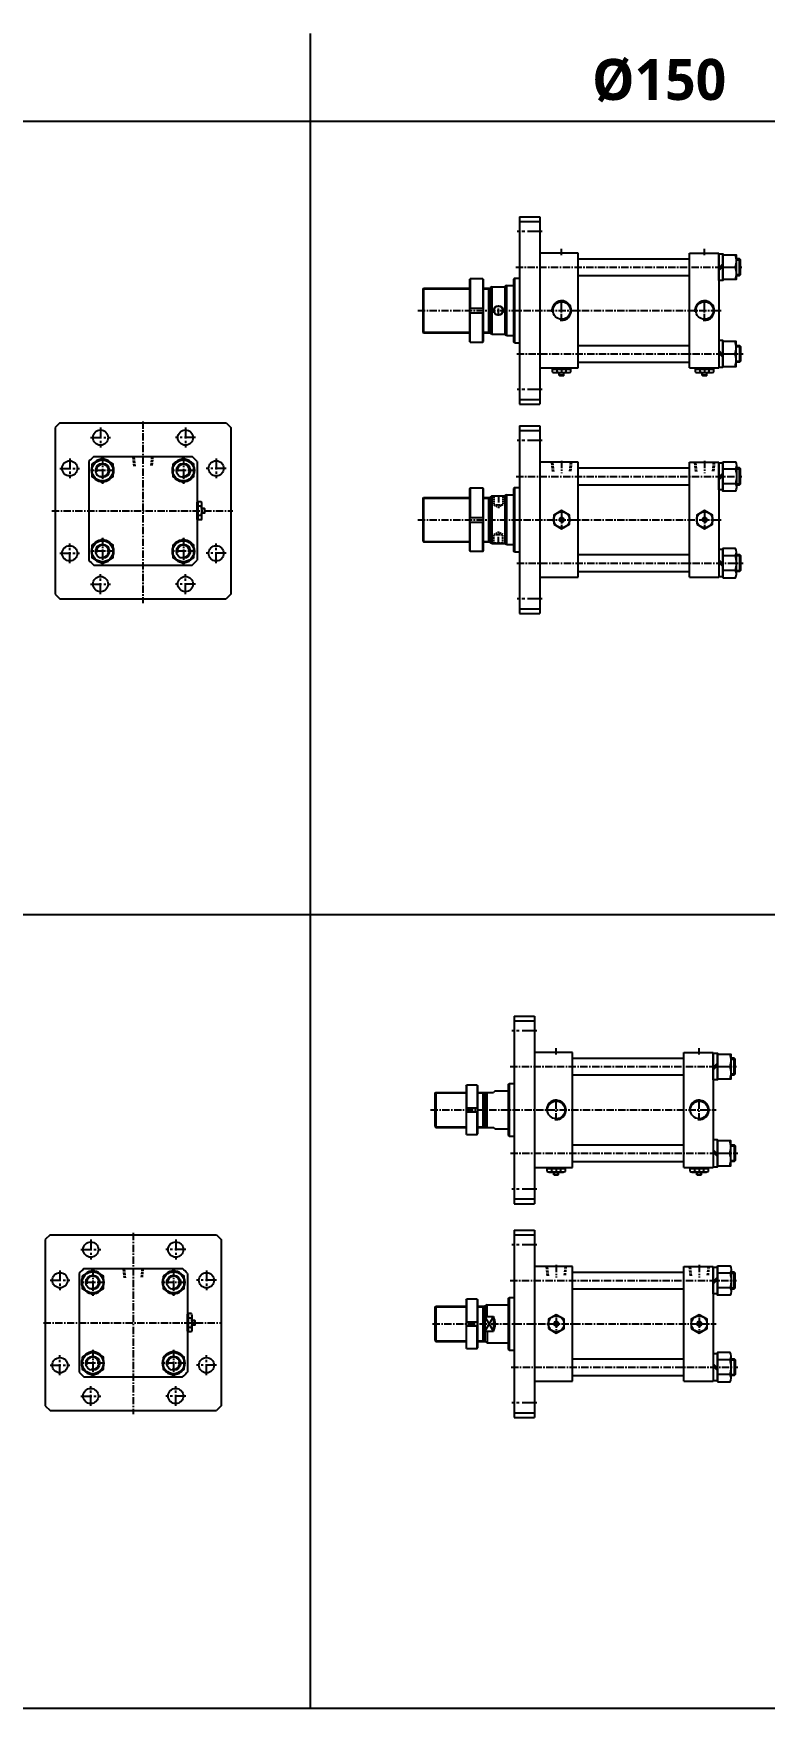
# Model space of a CAD drawing. Extents: x -819 to 9187, y 0 to 4541.
# Drawn here: x 895 to 2142, y 0 to 2859 of the extents above; entities that cross this region are included whole.
import ezdxf

# ---------------------------------------------------------------- set-up
doc = ezdxf.new("R2010")
doc.units = 0
doc.header["$LTSCALE"] = 10
doc.header["$MEASUREMENT"] = 0
for name, pattern in [('CENTER', [2, 1.25, -0.25, 0.25, -0.25]), ('CENTERX2', [4, 2.5, -0.5, 0.5, -0.5]), ('HIDDEN', [0.375, 0.25, -0.125])]:
    doc.linetypes.add(name, pattern=pattern)
doc.layers.get('0').update_dxf_attribs({"linetype": 'CONTINUOUS'})
doc.layers.get('DEFPOINTS').update_dxf_attribs({"linetype": 'CONTINUOUS'})
for name, color, linetype in [('CEN', 1, 'CENTERX2'), ('CENTER', 1, 'CENTER'), ('ML', 7, 'CONTINUOUS'), ('THIN', 3, 'CONTINUOUS')]:
    doc.layers.add(name, color=color, linetype=linetype)
doc.styles.add('문자', font='romans.shx')

msp = doc.modelspace()

# ---------------------------------------------------------------- linework, layer by layer
for p, q in [((1367.6, 0), (1367.6, 2859.1)), ((9187.2, 2709.1), (0, 2709.1)), ((9187.2, 1354.5), (0, 1354.5)), ((9187.2, 0), (0, 0))]:
    msp.add_line(p, q)
at = {"color": 7, "linetype": 'Continuous'}
for p, q in [((1781.5, 2286.2), (1781.5, 2288.2)), ((1781.5, 2288.2), (1810.7, 2288.2)), ((1810.7, 2286.2), (1810.7, 2288.2)), ((2025.5, 2286.2), (2025.5, 2288.2)), ((2025.5, 2288.2), (2054.7, 2288.2)), ((2054.7, 2286.2), (2054.7, 2288.2)), ((1780.5, 2281.2), (1780.5, 2286.2)), ((1780.5, 2286.2), (1786.8, 2286.2)), ((1783.7, 2280.2), (1808.5, 2280.2)), ((1786.8, 2286.2), (1811.7, 2286.2)), ((1788.3, 2281.2), (1788.3, 2286.2)), ((1792.1, 2280.5), (1792.1, 2280.5)), ((1792.1, 2275.7), (1792.1, 2280.2)), ((1792.1, 2275.7), (1792.6, 2275.2)), ((1800.1, 2275.7), (1792.1, 2275.7)), ((1792.6, 2275.2), (1799.6, 2275.2)), ((1800.1, 2275.7), (1799.6, 2275.2)), ((1800.1, 2275.7), (1800.1, 2280.2)), ((1803.9, 2281.2), (1803.9, 2286.2)), ((1811.7, 2281.2), (1811.7, 2286.2)), ((2024.5, 2281.2), (2024.5, 2286.2)), ((2024.5, 2286.2), (2030.8, 2286.2)), ((2027.7, 2280.2), (2052.5, 2280.2)), ((2030.8, 2286.2), (2055.7, 2286.2)), ((2032.3, 2281.2), (2032.3, 2286.2)), ((2036.1, 2280.5), (2036.1, 2280.5)), ((2036.1, 2275.7), (2036.1, 2280.2)), ((2036.1, 2275.7), (2036.6, 2275.2)), ((2044.1, 2275.7), (2036.1, 2275.7)), ((2036.6, 2275.2), (2043.6, 2275.2)), ((2044.1, 2275.7), (2043.6, 2275.2)), ((2044.1, 2275.7), (2044.1, 2280.2)), ((2047.9, 2281.2), (2047.9, 2286.2)), ((2055.7, 2281.2), (2055.7, 2286.2)), ((1174.1, 2029.7), (1174.1, 2058.9)), ((1176.1, 2058.9), (1174.1, 2058.9)), ((1181.1, 2059.9), (1176.1, 2059.9)), ((1176.1, 2035), (1176.1, 2059.9)), ((1181.1, 2052.1), (1176.1, 2052.1)), ((1181.1, 2036.5), (1176.1, 2036.5)), ((1176.1, 2028.7), (1176.1, 2035)), ((1181.9, 2040.3), (1181.9, 2040.3)), ((1182.1, 2031.9), (1182.1, 2056.7)), ((1186.6, 2048.3), (1182.1, 2048.3)), ((1186.6, 2040.3), (1182.1, 2040.3)), ((1186.6, 2048.3), (1187.1, 2047.8)), ((1186.6, 2048.3), (1186.6, 2040.3)), ((1186.6, 2040.3), (1187.1, 2040.8)), ((1187.1, 2040.8), (1187.1, 2047.8)), ((1176.1, 2029.7), (1174.1, 2029.7)), ((1181.1, 2028.7), (1176.1, 2028.7)), ((1771.4, 916.7), (1771.4, 921.7)), ((1771.4, 921.7), (1777.7, 921.7)), ((1772.4, 921.7), (1772.4, 923.7)), ((1772.4, 923.7), (1801.5, 923.7)), ((1774.5, 915.7), (1799.4, 915.7)), ((1777.7, 921.7), (1802.5, 921.7)), ((1779.2, 916.7), (1779.2, 921.7)), ((1782.9, 916), (1782.9, 916)), ((1782.9, 911.2), (1782.9, 915.7)), ((1790.9, 911.2), (1790.9, 915.7)), ((1794.7, 916.7), (1794.7, 921.7)), ((1801.5, 921.7), (1801.5, 923.7)), ((1802.5, 916.7), (1802.5, 921.7)), ((2015.4, 916.7), (2015.4, 921.7)), ((2015.4, 921.7), (2021.7, 921.7)), ((2016.4, 921.7), (2016.4, 923.7)), ((2016.4, 923.7), (2045.5, 923.7)), ((2018.5, 915.7), (2043.4, 915.7)), ((2021.7, 921.7), (2046.5, 921.7)), ((2023.2, 916.7), (2023.2, 921.7)), ((2026.9, 916), (2026.9, 916)), ((2026.9, 911.2), (2026.9, 915.7)), ((2034.9, 911.2), (2034.9, 915.7)), ((2038.7, 916.7), (2038.7, 921.7)), ((2045.5, 921.7), (2045.5, 923.7)), ((2046.5, 916.7), (2046.5, 921.7)), ((1782.9, 911.2), (1783.4, 910.7)), ((1790.9, 911.2), (1782.9, 911.2)), ((1783.4, 910.7), (1790.4, 910.7)), ((1790.9, 911.2), (1790.4, 910.7)), ((2026.9, 911.2), (2027.4, 910.7)), ((2034.9, 911.2), (2026.9, 911.2)), ((2027.4, 910.7), (2034.4, 910.7)), ((2034.9, 911.2), (2034.4, 910.7)), ((1157.5, 643.8), (1157.5, 673)), ((1159.5, 673), (1157.5, 673)), ((1164.5, 674), (1159.5, 674)), ((1159.5, 649.1), (1159.5, 674)), ((1164.5, 666.2), (1159.5, 666.2)), ((1165.5, 646), (1165.5, 670.8)), ((1170, 662.4), (1165.5, 662.4)), ((1170, 662.4), (1170.5, 661.9)), ((1170, 662.4), (1170, 654.4)), ((1170.5, 654.9), (1170.5, 661.9)), ((1159.5, 643.8), (1157.5, 643.8)), ((1164.5, 650.6), (1159.5, 650.6)), ((1159.5, 642.8), (1159.5, 649.1)), ((1164.5, 642.8), (1159.5, 642.8)), ((1165.2, 654.4), (1165.2, 654.4)), ((1170, 654.4), (1165.5, 654.4)), ((1170, 654.4), (1170.5, 654.9))]:
    msp.add_line(p, q, dxfattribs=at)
for points in [[(1782.6, 2021.4), (1796.1, 2013.6), (1809.6, 2021.4), (1809.6, 2037), (1796.1, 2044.8), (1782.6, 2037)], [(1794.6, 2031.7), (1793.2, 2029.2), (1794.6, 2026.7), (1797.5, 2026.7), (1799, 2029.2), (1797.5, 2031.7)], [(2026.6, 2021.4), (2040.1, 2013.6), (2053.6, 2021.4), (2053.6, 2037), (2040.1, 2044.8), (2026.6, 2037)], [(2038.6, 2031.7), (2037.2, 2029.2), (2038.6, 2026.7), (2041.5, 2026.7), (2043, 2029.2), (2041.5, 2031.7)], [(1773.4, 648.7), (1786.9, 640.9), (1800.4, 648.7), (1800.4, 664.3), (1786.9, 672.1), (1773.4, 664.3)], [(1785.5, 659), (1784.1, 656.5), (1785.5, 654), (1788.4, 654), (1789.8, 656.5), (1788.4, 659)], [(2017.4, 648.7), (2030.9, 640.9), (2044.4, 648.7), (2044.4, 664.3), (2030.9, 672.1), (2017.4, 664.3)], [(2029.5, 659), (2028.1, 656.5), (2029.5, 654), (2032.4, 654), (2033.8, 656.5), (2032.4, 659)]]:
    msp.add_lwpolyline(points, close=True, dxfattribs=at)
for centre, radius in [((1796.1, 2029.2), 13.5), ((1796.1, 2029.2), 3.5), ((2040.1, 2029.2), 13.5), ((2040.1, 2029.2), 3.5), ((1786.9, 656.5), 13.5), ((1786.9, 656.5), 3.5), ((2030.9, 656.5), 13.5), ((2030.9, 656.5), 3.5)]:
    msp.add_circle(centre, radius, dxfattribs=at)
for centre, radius, start, end in [((1783.7, 2285.8), 5.62, 235.6158, 270), ((1784.4, 2288.4), 8.22, 241.7006, 298.2994), ((1796.1, 2311.6), 31.3, 255.6172, 270.0141), ((1796.1, 2311.6), 31.3, 269.9859, 284.3828), ((1807.8, 2288.4), 8.22, 241.7006, 298.2994), ((2027.7, 2285.8), 5.62, 235.6158, 270), ((2028.4, 2288.4), 8.22, 241.7006, 298.2994), ((2040.1, 2311.6), 31.3, 255.6172, 270.0141), ((2040.1, 2311.6), 31.3, 269.9859, 284.3828), ((2051.8, 2288.4), 8.22, 241.7006, 298.2994), ((1173.9, 2056), 8.22, 331.7006, 28.2994), ((1150.8, 2044.3), 31.3, 359.9859, 14.3828), ((1150.8, 2044.3), 31.3, 345.6172, 0.0141), ((1173.9, 2032.6), 8.22, 331.7006, 28.2994), ((1176.5, 2031.9), 5.62, 325.6158, 0), ((1774.5, 921.4), 5.62, 235.6158, 270), ((1775.3, 924), 8.22, 241.7006, 298.2994), ((1786.9, 947.1), 31.3, 255.6172, 270.0141), ((1787, 947.1), 31.3, 269.9859, 284.3828), ((1798.6, 924), 8.22, 241.7006, 298.2994), ((2018.5, 921.4), 5.62, 235.6158, 270), ((2019.3, 924), 8.22, 241.7006, 298.2994), ((2030.9, 947.1), 31.3, 255.6172, 270.0141), ((2031, 947.1), 31.3, 269.9859, 284.3828), ((2042.6, 924), 8.22, 241.7006, 298.2994), ((1157.2, 670.1), 8.22, 331.7006, 28.2994), ((1134.1, 658.4), 31.3, 359.9859, 14.3828), ((1134.1, 658.4), 31.3, 345.6172, 0.0141), ((1157.2, 646.7), 8.22, 331.7006, 28.2994), ((1159.8, 646), 5.62, 325.6158, 0)]:
    msp.add_arc(centre, radius, start, end, dxfattribs=at)
at = {"layer": 'CEN', "color": 1, "linetype": 'CENTER', "ltscale": 2}
for p, q in [((1763.1, 2521.2), (1720.1, 2521.2)), ((1763.1, 2251.2), (1720.1, 2251.2)), ((1763.1, 2164.2), (1720.1, 2164.2)), ((1763.1, 1894.2), (1720.1, 1894.2)), ((1753.9, 1156.7), (1710.9, 1156.7)), ((1753.9, 886.7), (1710.9, 886.7)), ((1753.9, 791.5), (1710.9, 791.5)), ((1753.9, 521.5), (1710.9, 521.5))]:
    msp.add_line(p, q, dxfattribs=at)
at = {"layer": 'CEN', "color": 1, "linetype": 'CENTER', "ltscale": 1.5}
for p, q in [((1009.1, 2186.3), (1009.1, 2152.3)), ((1154.1, 2186.3), (1154.1, 2152.3)), ((992.1, 2169.3), (1026.1, 2169.3)), ((1171.1, 2169.3), (1137.1, 2169.3)), ((939.6, 2116.8), (973.6, 2116.8)), ((956.6, 2133.8), (956.6, 2099.8)), ((1223.6, 2116.8), (1189.6, 2116.8)), ((1206.6, 2133.8), (1206.6, 2099.8)), ((956.6, 1954.8), (956.6, 1988.8)), ((1206.6, 1954.8), (1206.6, 1988.8)), ((939.6, 1971.8), (973.6, 1971.8)), ((1223.6, 1971.8), (1189.6, 1971.8)), ((992.1, 1919.3), (1026.1, 1919.3)), ((1009.1, 1902.3), (1009.1, 1936.3)), ((1171.1, 1919.3), (1137.1, 1919.3)), ((1154.1, 1902.3), (1154.1, 1936.3)), ((975.5, 783.4), (1009.5, 783.4)), ((992.5, 800.4), (992.5, 766.4)), ((1154.5, 783.4), (1120.5, 783.4)), ((1137.5, 800.4), (1137.5, 766.4)), ((940, 747.9), (940, 713.9)), ((1190, 747.9), (1190, 713.9)), ((923, 730.9), (957, 730.9)), ((1207, 730.9), (1173, 730.9)), ((940, 568.9), (940, 602.9)), ((1190, 568.9), (1190, 602.9)), ((923, 585.9), (957, 585.9)), ((1207, 585.9), (1173, 585.9)), ((992.5, 516.4), (992.5, 550.4)), ((1137.5, 516.4), (1137.5, 550.4)), ((975.5, 533.4), (1009.5, 533.4)), ((1154.5, 533.4), (1120.5, 533.4))]:
    msp.add_line(p, q, dxfattribs=at)
at = {"layer": 'CENTER'}
for p, q in [((1012.6, 2136.2), (1012.6, 2090.3)), ((1150.6, 2136.2), (1150.6, 2090.3)), ((1032.5, 2113.3), (992.7, 2113.3)), ((1170.5, 2113.3), (1130.7, 2113.3)), ((1032.5, 1975.3), (992.7, 1975.3)), ((1012.6, 1998.2), (1012.6, 1952.3)), ((1170.5, 1975.3), (1130.7, 1975.3)), ((1150.6, 1998.2), (1150.6, 1952.3)), ((996, 750.3), (996, 704.4)), ((1134, 750.3), (1134, 704.4)), ((1015.9, 727.4), (976.1, 727.4)), ((1153.9, 727.4), (1114.1, 727.4)), ((996, 612.3), (996, 566.4)), ((1134, 612.3), (1134, 566.4)), ((1015.9, 589.4), (976.1, 589.4)), ((1153.9, 589.4), (1114.1, 589.4))]:
    msp.add_line(p, q, dxfattribs=at)
at = {"layer": 'DEFPOINTS', "color": 0, "linetype": 'ByBlock'}
for p in [(1759.1, 2189.2), (1724.1, 2084.2), (1724.1, 1974.2), (1749.9, 816.5)]:
    msp.add_point(p, dxfattribs=at)
at = {"layer": 'ML'}
for p, q in [((1724.1, 2546.2), (1724.1, 2226.2)), ((1724.1, 2546.2), (1759.1, 2546.2)), ((1759.1, 2546.2), (1759.1, 2226.2)), ((1724.1, 2538.2), (1759.1, 2538.2)), ((1824.1, 2484.2), (1759.1, 2484.2)), ((1824.1, 2288.2), (1824.1, 2484.2)), ((2014.1, 2484.2), (2064.1, 2484.2)), ((2014.1, 2288.2), (2014.1, 2484.2)), ((2064.1, 2484.2), (2064.1, 2288.2)), ((2071.3, 2465.8), (2064.1, 2458.6)), ((2071.3, 2461.8), (2064.1, 2454.6)), ((2071.3, 2460.2), (2092.2, 2460.2)), ((2099.7, 2445.9), (2099.7, 2474.5)), ((1638.9, 2439.2), (1639.9, 2440.2)), ((1638.9, 2439.2), (1638.9, 2333.2)), ((1639.9, 2440.2), (1639.9, 2390.2)), ((1661.9, 2440.2), (1639.9, 2440.2)), ((1661.9, 2440.2), (1661.9, 2390.2)), ((1661.9, 2440.2), (1662.9, 2439.2)), ((1662.9, 2333.2), (1662.9, 2439.2)), ((1715.6, 2441.2), (1714.1, 2439.7)), ((1714.1, 2439.7), (1714.1, 2332.7)), ((1715.6, 2441.2), (1715.6, 2331.2)), ((1715.6, 2441.2), (1724.1, 2441.2)), ((1559.1, 2422.7), (1560.6, 2424.2)), ((1559.1, 2422.7), (1559.1, 2349.7)), ((1560.6, 2424.2), (1560.6, 2348.2)), ((1671.1, 2424.2), (1671.1, 2348.2)), ((1677.1, 2426.7), (1674.1, 2425)), ((1674.1, 2425), (1674.1, 2347.4)), ((1677.1, 2426.7), (1677.1, 2345.7)), ((1702.1, 2428.7), (1699.1, 2427)), ((1699.1, 2427), (1699.1, 2345.4)), ((1702.1, 2428.7), (1702.1, 2343.7)), ((1638.9, 2390.2), (1662.9, 2390.2)), ((1638.9, 2382.2), (1662.9, 2382.2)), ((1639.9, 2332.2), (1639.9, 2382.2)), ((1661.9, 2332.2), (1661.9, 2382.2)), ((1559.1, 2349.7), (1560.6, 2348.2)), ((1677.1, 2345.7), (1674.1, 2347.4)), ((1702.1, 2343.7), (1699.1, 2345.4)), ((1639.9, 2332.2), (1638.9, 2333.2)), ((1639.9, 2332.2), (1661.9, 2332.2)), ((1661.9, 2332.2), (1662.9, 2333.2)), ((1715.6, 2331.2), (1714.1, 2332.7)), ((1715.6, 2331.2), (1724.1, 2331.2)), ((2071.3, 2310.6), (2064.1, 2317.8)), ((2099.7, 2326.5), (2099.7, 2297.9)), ((1759.1, 2288.2), (1824.1, 2288.2)), ((2014.1, 2288.2), (2064.1, 2288.2)), ((2071.3, 2306.6), (2064.1, 2313.8)), ((2071.3, 2312.2), (2092.2, 2312.2)), ((1724.1, 2234.2), (1759.1, 2234.2)), ((1724.1, 2226.2), (1759.1, 2226.2)), ((939.6, 2194.3), (931.6, 2186.3)), ((931.6, 2186.3), (931.6, 1902.3)), ((939.6, 2194.3), (1223.6, 2194.3)), ((1223.6, 2194.3), (1231.6, 2186.3)), ((1231.6, 2186.3), (1231.6, 1902.3)), ((1724.1, 2189.2), (1724.1, 1869.2)), ((1724.1, 2189.2), (1759.1, 2189.2)), ((1724.1, 2181.2), (1759.1, 2181.2)), ((1759.1, 2189.2), (1759.1, 1869.2)), ((989.1, 2128.4), (989.1, 2004.3)), ((997.6, 2136.8), (1165.7, 2136.8)), ((1174.1, 2128.4), (1174.1, 2004.3)), ((1824.1, 2127.2), (1759.1, 2127.2)), ((1824.1, 1931.2), (1824.1, 2127.2)), ((2014.1, 1931.2), (2014.1, 2127.2)), ((2014.1, 2127.2), (2064.1, 2127.2)), ((2064.1, 2127.2), (2064.1, 1931.2)), ((2094.6, 2122), (2094.6, 2084.4)), ((2099.7, 2088.9), (2099.7, 2117.5)), ((2071.3, 2108.8), (2064.1, 2101.6)), ((2071.3, 2104.7), (2064.1, 2097.5)), ((2092.6, 2115.7), (2071.3, 2115.7)), ((2092.6, 2090.6), (2071.3, 2090.6)), ((1559.1, 2065.7), (1560.6, 2067.2)), ((1559.1, 2065.7), (1559.1, 1992.7)), ((1560.6, 2067.2), (1560.6, 1991.2)), ((1638.9, 2082.2), (1639.9, 2083.2)), ((1638.9, 2082.2), (1638.9, 1976.2)), ((1639.9, 2083.2), (1639.9, 2033.2)), ((1661.9, 2083.2), (1639.9, 2083.2)), ((1661.9, 2083.2), (1661.9, 2033.2)), ((1661.9, 2083.2), (1662.9, 2082.2)), ((1662.9, 1976.2), (1662.9, 2082.2)), ((1671.1, 2067.2), (1671.1, 1991.2)), ((1677.1, 2069.7), (1674.1, 2067.9)), ((1674.1, 2067.9), (1674.1, 1990.4)), ((1677.1, 2069.7), (1677.1, 1988.7)), ((1702.1, 2071.7), (1699.1, 2069.9)), ((1699.1, 2069.9), (1699.1, 1988.4)), ((1702.1, 2071.7), (1702.1, 1986.7)), ((1715.6, 2084.2), (1714.1, 2082.7)), ((1714.1, 2082.7), (1714.1, 1975.7)), ((1715.6, 2084.2), (1715.6, 1974.2)), ((1715.6, 2084.2), (1724.1, 2084.2)), ((1638.9, 2033.2), (1662.9, 2033.2)), ((1638.9, 2025.2), (1662.9, 2025.2)), ((1639.9, 1975.2), (1639.9, 2025.2)), ((1661.9, 1975.2), (1661.9, 2025.2)), ((1559.1, 1992.7), (1560.6, 1991.2)), ((1639.9, 1975.2), (1638.9, 1976.2)), ((1639.9, 1975.2), (1661.9, 1975.2)), ((1661.9, 1975.2), (1662.9, 1976.2)), ((1677.1, 1988.7), (1674.1, 1990.4)), ((1702.1, 1986.7), (1699.1, 1988.4)), ((1715.6, 1974.2), (1714.1, 1975.7)), ((1715.6, 1974.2), (1724.1, 1974.2)), ((2094.6, 1936.4), (2094.6, 1974)), ((2071.3, 1953.6), (2064.1, 1960.8)), ((2071.3, 1949.5), (2064.1, 1956.7)), ((2092.6, 1967.7), (2071.3, 1967.7)), ((2099.7, 1969.5), (2099.7, 1940.9)), ((1759.1, 1931.2), (1824.1, 1931.2)), ((2014.1, 1931.2), (2064.1, 1931.2)), ((2092.6, 1942.6), (2071.3, 1942.6)), ((931.6, 1902.3), (939.6, 1894.3)), ((939.6, 1894.3), (1223.6, 1894.3)), ((1231.6, 1902.3), (1223.6, 1894.3)), ((1724.1, 1877.2), (1759.1, 1877.2)), ((1724.1, 1869.2), (1759.1, 1869.2)), ((1714.9, 1181.7), (1714.9, 861.7)), ((1714.9, 1181.7), (1749.9, 1181.7)), ((1714.9, 1173.7), (1749.9, 1173.7)), ((1749.9, 1181.7), (1749.9, 861.7)), ((1814.9, 1119.7), (1749.9, 1119.7)), ((1814.9, 923.7), (1814.9, 1119.7)), ((2004.9, 1119.7), (2054.9, 1119.7)), ((2004.9, 923.7), (2004.9, 1119.7)), ((2054.9, 1119.7), (2054.9, 923.7)), ((2062.1, 1101.4), (2054.9, 1094.2)), ((2062.1, 1097.3), (2054.9, 1090.1)), ((2062.1, 1095.7), (2083.1, 1095.7)), ((2090.6, 1081.4), (2090.6, 1110)), ((1632.9, 1062.7), (1633.9, 1063.7)), ((1632.9, 1062.7), (1632.9, 980.7)), ((1633.9, 1063.7), (1633.9, 1025.2)), ((1651.9, 1063.7), (1633.9, 1063.7)), ((1651.9, 1063.7), (1651.9, 1025.2)), ((1651.9, 1063.7), (1652.9, 1062.7)), ((1652.9, 980.7), (1652.9, 1062.7)), ((1704.9, 1065.2), (1706.4, 1066.7)), ((1704.9, 1065.2), (1704.9, 978.2)), ((1706.4, 1066.7), (1706.4, 976.7)), ((1579.9, 1050.2), (1581.4, 1051.7)), ((1579.9, 1050.2), (1579.9, 993.2)), ((1581.4, 1051.7), (1581.4, 991.7)), ((1661.9, 1051.7), (1661.9, 991.7)), ((1664.9, 1051.7), (1664.9, 991.5)), ((1668.9, 991.7), (1668.9, 1051.7)), ((1682.9, 1054.2), (1679.9, 1051.7)), ((1632.9, 1025.2), (1652.9, 1025.2)), ((1632.9, 1018.2), (1652.9, 1018.2)), ((1633.9, 979.7), (1633.9, 1018.2)), ((1651.9, 979.7), (1651.9, 1018.2)), ((1579.9, 993.2), (1581.4, 991.7)), ((1632.9, 980.7), (1633.9, 979.7)), ((1633.9, 979.7), (1651.9, 979.7)), ((1651.9, 979.7), (1652.9, 980.7)), ((1682.9, 989.2), (1679.9, 991.7)), ((1704.9, 978.2), (1706.4, 976.7)), ((2062.1, 946.2), (2054.9, 953.4)), ((2062.1, 942.1), (2054.9, 949.3)), ((2062.1, 947.7), (2083.1, 947.7)), ((2090.6, 962), (2090.6, 933.4)), ((1749.9, 923.7), (1814.9, 923.7)), ((2004.9, 923.7), (2054.9, 923.7)), ((1714.9, 869.7), (1749.9, 869.7)), ((1714.9, 861.7), (1749.9, 861.7)), ((923, 808.4), (915, 800.4)), ((923, 808.4), (1207, 808.4)), ((1207, 808.4), (1215, 800.4)), ((1714.9, 816.5), (1714.9, 496.5)), ((1714.9, 816.5), (1749.9, 816.5)), ((1714.9, 808.5), (1749.9, 808.5)), ((1749.9, 816.5), (1749.9, 496.5)), ((915, 800.4), (915, 516.4)), ((1215, 800.4), (1215, 516.4)), ((980.9, 750.9), (1149, 750.9)), ((1814.9, 754.5), (1749.9, 754.5)), ((1814.9, 558.5), (1814.9, 754.5)), ((2004.9, 558.5), (2004.9, 754.5)), ((2004.9, 754.5), (2054.9, 754.5)), ((2054.9, 754.5), (2054.9, 558.5)), ((2085.4, 749.3), (2085.4, 711.7)), ((2090.6, 716.2), (2090.6, 744.8)), ((972.5, 742.5), (972.5, 574.3)), ((1157.5, 742.5), (1157.5, 574.3)), ((2062.1, 736.1), (2054.9, 728.9)), ((2062.1, 732.1), (2054.9, 724.9)), ((2083.5, 743), (2062.1, 743)), ((2083.5, 718), (2062.1, 718)), ((1579.9, 685), (1581.4, 686.5)), ((1581.4, 686.5), (1581.4, 626.5)), ((1632.9, 697.5), (1633.9, 698.5)), ((1632.9, 697.5), (1632.9, 615.5)), ((1651.9, 698.5), (1633.9, 698.5)), ((1633.9, 698.5), (1633.9, 660)), ((1651.9, 698.5), (1652.9, 697.5)), ((1651.9, 698.5), (1651.9, 660)), ((1652.9, 615.5), (1652.9, 697.5)), ((1661.9, 686.5), (1661.9, 626.5)), ((1668.9, 689), (1664.9, 686.7)), ((1664.9, 686.7), (1664.9, 626.3)), ((1668.9, 669), (1668.9, 689)), ((1704.9, 700), (1706.4, 701.5)), ((1704.9, 700), (1704.9, 613)), ((1706.4, 701.5), (1706.4, 611.5)), ((1579.9, 685), (1579.9, 628)), ((1632.9, 660), (1652.9, 660)), ((1664.9, 669), (1679.9, 669)), ((1679.9, 669), (1679.9, 644)), ((1632.9, 653), (1652.9, 653)), ((1633.9, 614.5), (1633.9, 653)), ((1651.9, 614.5), (1651.9, 653)), ((1664.9, 644), (1679.9, 644)), ((1668.9, 644), (1668.9, 624)), ((1579.9, 628), (1581.4, 626.5)), ((1632.9, 615.5), (1633.9, 614.5)), ((1633.9, 614.5), (1651.9, 614.5)), ((1651.9, 614.5), (1652.9, 615.5)), ((1668.9, 624), (1664.9, 626.3)), ((1704.9, 613), (1706.4, 611.5)), ((2085.4, 563.7), (2085.4, 601.3)), ((2062.1, 580.9), (2054.9, 588.1)), ((2062.1, 576.9), (2054.9, 584.1)), ((2083.5, 595), (2062.1, 595)), ((2090.6, 596.8), (2090.6, 568.2)), ((980.9, 565.9), (1149, 565.9)), ((1749.9, 558.5), (1814.9, 558.5)), ((2004.9, 558.5), (2054.9, 558.5)), ((2083.5, 570), (2062.1, 570)), ((915, 516.4), (923, 508.4)), ((1215, 516.4), (1207, 508.4)), ((923, 508.4), (1207, 508.4)), ((1714.9, 504.5), (1749.9, 504.5)), ((1714.9, 496.5), (1749.9, 496.5))]:
    msp.add_line(p, q, dxfattribs=at)
at = {"layer": 'ML', "color": 1, "linetype": 'CENTER'}
for p, q in [((1796.1, 2480.9), (1796.1, 2491.3)), ((2040.1, 2480.9), (2040.1, 2491.3)), ((1717.9, 2460.2), (2103.7, 2460.2)), ((1796.1, 2367.9), (1796.1, 2404.5)), ((2040.1, 2367.9), (2040.1, 2404.5)), ((1550.8, 2386.2), (2069.1, 2386.2)), ((1688.1, 2377.4), (1688.1, 2395)), ((1719.6, 2312.2), (2106, 2312.2)), ((1796.1, 2289), (1796.1, 2279.5)), ((2040.1, 2289), (2040.1, 2279.5)), ((1081.6, 2196.8), (1081.6, 1886.7)), ((1796.1, 2129.9), (1796.1, 2108.6)), ((2040.1, 2129.9), (2040.1, 2108.6)), ((1718.5, 2103.2), (2103.7, 2103.2)), ((1688.1, 2070.9), (1688.1, 2049)), ((926.2, 2044.3), (1235.1, 2044.3)), ((1796.1, 2040.2), (1796.1, 2018.2)), ((2040.1, 2040.2), (2040.1, 2018.2)), ((1550.8, 2029.2), (2069.1, 2029.2)), ((1688.1, 1987.4), (1688.1, 2009.3)), ((1719.6, 1955.2), (2106, 1955.2)), ((1786.9, 1116.4), (1786.9, 1126.9)), ((2030.9, 1116.4), (2030.9, 1126.9)), ((1708, 1095.7), (2094.6, 1095.7)), ((1786.9, 1003.5), (1786.9, 1040)), ((2030.9, 1003.5), (2030.9, 1040)), ((1572.5, 1021.7), (2059.9, 1021.7)), ((1708.8, 947.7), (2096.8, 947.7)), ((1786.9, 924.6), (1786.9, 915)), ((2030.9, 924.6), (2030.9, 915)), ((1065, 811.7), (1065, 502.3)), ((1786.9, 757.2), (1786.9, 735.9)), ((2030.9, 757.2), (2030.9, 735.9)), ((1708.3, 730.5), (2094.6, 730.5)), ((912, 658.4), (1216.1, 658.4)), ((1786.9, 667.5), (1786.9, 645.5)), ((2030.9, 667.5), (2030.9, 645.5)), ((1575.9, 656.5), (2059.9, 656.5)), ((1709.7, 582.5), (2096.8, 582.5))]:
    msp.add_line(p, q, dxfattribs=at)
at = {"layer": 'ML', "color": 7, "linetype": 'Continuous'}
for p, q in [((1824.1, 2474.5), (2014.1, 2474.5)), ((1824.1, 2445.9), (2014.1, 2445.9)), ((1560.6, 2424.2), (1638.9, 2424.2)), ((1662.9, 2424.2), (1674.1, 2424.2)), ((1677.1, 2426.7), (1699.1, 2426.7)), ((1702.1, 2428.7), (1714.1, 2428.7)), ((1560.6, 2348.2), (1638.9, 2348.2)), ((1662.9, 2348.2), (1674.1, 2348.2)), ((1677.1, 2345.7), (1699.1, 2345.7)), ((1702.1, 2343.7), (1714.1, 2343.7)), ((1824.1, 2326.5), (2014.1, 2326.5)), ((1824.1, 2297.9), (2014.1, 2297.9)), ((1824.1, 2117.5), (2014.1, 2117.5)), ((1824.1, 2088.9), (2014.1, 2088.9)), ((1560.6, 2067.2), (1638.9, 2067.2)), ((1662.9, 2067.2), (1674.1, 2067.2)), ((1677.1, 2069.7), (1699.1, 2069.7)), ((1702.1, 2071.7), (1714.1, 2071.7)), ((989.1, 2004.3), (989.1, 1960.2)), ((1174.1, 2004.3), (1174.1, 1960.2)), ((1560.6, 1991.2), (1638.9, 1991.2)), ((1662.9, 1991.2), (1674.1, 1991.2)), ((1677.1, 1988.7), (1699.1, 1988.7)), ((1702.1, 1986.7), (1714.1, 1986.7)), ((997.6, 1951.8), (1165.7, 1951.8)), ((1824.1, 1969.5), (2014.1, 1969.5)), ((1824.1, 1940.9), (2014.1, 1940.9)), ((1814.9, 1110), (2004.9, 1110)), ((1706.4, 1066.7), (1714.9, 1066.7)), ((1814.9, 1081.4), (2004.9, 1081.4)), ((1581.4, 1051.7), (1632.9, 1051.7)), ((1652.9, 1051.7), (1664.9, 1051.7)), ((1664.9, 1051.7), (1679.9, 1051.7)), ((1682.9, 1054.2), (1704.9, 1054.2)), ((1581.4, 991.7), (1632.9, 991.7)), ((1652.9, 991.7), (1664.9, 991.7)), ((1664.9, 991.7), (1679.9, 991.7)), ((1682.9, 989.2), (1704.9, 989.2)), ((1706.4, 976.7), (1714.9, 976.7)), ((1814.9, 962), (2004.9, 962)), ((1814.9, 933.4), (2004.9, 933.4)), ((1814.9, 744.8), (2004.9, 744.8)), ((1814.9, 716.2), (2004.9, 716.2)), ((1581.4, 686.5), (1632.9, 686.5)), ((1652.9, 686.5), (1664.9, 686.5)), ((1668.9, 689), (1704.9, 689)), ((1706.4, 701.5), (1714.9, 701.5)), ((1581.4, 626.5), (1632.9, 626.5)), ((1652.9, 626.5), (1664.9, 626.5)), ((1668.9, 624), (1704.9, 624)), ((1706.4, 611.5), (1714.9, 611.5)), ((1814.9, 596.8), (2004.9, 596.8)), ((1814.9, 568.2), (2004.9, 568.2))]:
    msp.add_line(p, q, dxfattribs=at)
at = {"layer": 'ML', "color": 2, "linetype": 'Continuous'}
for p, q in [((1559.6, 2423.2), (1638.9, 2423.2)), ((1662.9, 2423.2), (1671.1, 2423.2)), ((1559.6, 2349.2), (1638.9, 2349.2)), ((1662.9, 2349.2), (1671.1, 2349.2)), ((1559.6, 2066.2), (1638.9, 2066.2)), ((1662.9, 2066.2), (1671.1, 2066.2)), ((1559.6, 1992.2), (1638.9, 1992.2)), ((1662.9, 1992.2), (1671.1, 1992.2)), ((1580.4, 1050.7), (1632.9, 1050.7)), ((1652.9, 1050.7), (1661.9, 1050.7)), ((1580.4, 992.7), (1632.9, 992.7)), ((1652.9, 992.7), (1661.9, 992.7)), ((1580.4, 685.5), (1632.9, 685.5)), ((1652.9, 685.5), (1661.9, 685.5)), ((1580.4, 627.5), (1632.9, 627.5)), ((1652.9, 627.5), (1661.9, 627.5))]:
    msp.add_line(p, q, dxfattribs=at)
at = {"layer": 'ML', "color": 2}
for p, q in [((1671.1, 2423.2), (1672.8, 2424.2)), ((1671.1, 2349.2), (1672.8, 2348.2)), ((1792.6, 2280.4), (1792.6, 2280.4)), ((1792.6, 2275.2), (1792.6, 2280.2)), ((1799.6, 2275.2), (1799.6, 2280.2)), ((2036.6, 2280.4), (2036.6, 2280.4)), ((2036.6, 2275.2), (2036.6, 2280.2)), ((2043.6, 2275.2), (2043.6, 2280.2)), ((1671.1, 2066.2), (1672.8, 2067.2)), ((1181.9, 2040.8), (1181.9, 2040.8)), ((1187.1, 2047.8), (1182.1, 2047.8)), ((1187.1, 2040.8), (1182.1, 2040.8)), ((1671.1, 1992.2), (1672.8, 1991.2)), ((1661.9, 1050.7), (1663.7, 1051.7)), ((1661.9, 992.7), (1663.7, 991.7)), ((1783.4, 915.9), (1783.4, 915.9)), ((1783.4, 910.7), (1783.4, 915.7)), ((1790.4, 910.7), (1790.4, 915.7)), ((2027.4, 915.9), (2027.4, 915.9)), ((2027.4, 910.7), (2027.4, 915.7)), ((2034.4, 910.7), (2034.4, 915.7)), ((1661.9, 685.5), (1663.7, 686.5)), ((1170.5, 661.9), (1165.5, 661.9)), ((1679.9, 644), (1664.9, 669)), ((1679.9, 669), (1664.9, 644)), ((1165.3, 654.9), (1165.3, 654.9)), ((1170.5, 654.9), (1165.5, 654.9)), ((1661.9, 627.5), (1663.7, 626.5))]:
    msp.add_line(p, q, dxfattribs=at)
at = {"layer": 'ML', "color": 6, "linetype": 'HIDDEN', "ltscale": 1.5}
for p, q in [((1066.6, 2120.8), (1065, 2136.8)), ((1068.2, 2120.8), (1066.6, 2136.8)), ((1096.6, 2136.8), (1095, 2120.8)), ((1098.2, 2136.8), (1096.6, 2120.8)), ((1781.1, 2111.2), (1779.5, 2127.2)), ((1782.7, 2111.2), (1781.1, 2127.2)), ((1811.1, 2127.2), (1809.5, 2111.2)), ((1812.7, 2127.2), (1811.1, 2111.2)), ((2025.1, 2111.2), (2023.5, 2127.2)), ((2026.7, 2111.2), (2025.1, 2127.2)), ((2055.1, 2127.2), (2053.5, 2111.2)), ((2056.7, 2127.2), (2055.1, 2111.2)), ((1050, 734.9), (1048.4, 750.9)), ((1051.6, 734.9), (1050, 750.9)), ((1080, 750.9), (1078.4, 734.9)), ((1081.6, 750.9), (1080, 734.9)), ((1771.9, 738.5), (1770.3, 754.5)), ((1773.5, 738.5), (1771.9, 754.5)), ((1801.9, 754.5), (1800.3, 738.5)), ((1803.5, 754.5), (1801.9, 738.5)), ((2015.9, 738.5), (2014.3, 754.5)), ((2017.5, 738.5), (2015.9, 754.5)), ((2045.9, 754.5), (2044.3, 738.5)), ((2047.5, 754.5), (2045.9, 738.5))]:
    msp.add_line(p, q, dxfattribs=at)
at = {"layer": 'ML', "color": 6, "linetype": 'HIDDEN'}
for p, q in [((1680.1, 2069.7), (1680.6, 2069.2)), ((1680.6, 2069.2), (1680.6, 2054.7)), ((1695.6, 2069.2), (1680.6, 2069.2)), ((1696.1, 2069.7), (1695.6, 2069.2)), ((1695.6, 2069.2), (1695.6, 2054.7)), ((1680.6, 2054.7), (1695.6, 2054.7)), ((1680.6, 2054.7), (1688.1, 2050.3)), ((1695.6, 2054.7), (1688.1, 2050.3)), ((1680.6, 2003.7), (1688.1, 2008)), ((1680.6, 2003.7), (1695.6, 2003.7)), ((1680.6, 1989.2), (1680.6, 2003.7)), ((1695.6, 2003.7), (1688.1, 2008)), ((1695.6, 1989.2), (1695.6, 2003.7)), ((1680.1, 1988.7), (1680.6, 1989.2)), ((1695.6, 1989.2), (1680.6, 1989.2)), ((1696.1, 1988.7), (1695.6, 1989.2))]:
    msp.add_line(p, q, dxfattribs=at)
at = {"layer": 'ML'}
for points in [[(2064.1, 2437.3), (2064.1, 2483.1), (2071.3, 2483.1), (2071.3, 2437.3), (2064.1, 2437.3)], [(2094.1, 2445.9), (2099.7, 2445.9), (2101.4, 2447.6), (2101.4, 2472.8), (2099.7, 2474.5), (2094.1, 2474.5)], [(2064.1, 2335.1), (2064.1, 2289.3), (2071.3, 2289.3), (2071.3, 2335.1), (2064.1, 2335.1)], [(2094.1, 2326.5), (2099.7, 2326.5), (2101.4, 2324.8), (2101.4, 2299.6), (2099.7, 2297.9), (2094.1, 2297.9)], [(994.6, 2123.7), (994.6, 2102.9), (1012.6, 2092.5), (1030.6, 2102.9), (1030.6, 2123.7), (1012.6, 2134.1), (994.6, 2123.7)], [(1132.6, 2123.7), (1132.6, 2102.9), (1150.6, 2092.5), (1168.6, 2102.9), (1168.6, 2123.7), (1150.6, 2134.1), (1132.6, 2123.7)], [(2064.1, 2080.2), (2064.1, 2126.1), (2071.3, 2126.1), (2071.3, 2080.2), (2064.1, 2080.2)], [(2094.6, 2088.9), (2099.7, 2088.9), (2101.4, 2090.6), (2101.4, 2115.8), (2099.7, 2117.5), (2094.6, 2117.5)], [(994.6, 1985.7), (994.6, 1964.9), (1012.6, 1954.5), (1030.6, 1964.9), (1030.6, 1985.7), (1012.6, 1996.1), (994.6, 1985.7)], [(1132.6, 1985.7), (1132.6, 1964.9), (1150.6, 1954.5), (1168.6, 1964.9), (1168.6, 1985.7), (1150.6, 1996.1), (1132.6, 1985.7)], [(2064.1, 1978.1), (2064.1, 1932.2), (2071.3, 1932.2), (2071.3, 1978.1), (2064.1, 1978.1)], [(2094.6, 1969.5), (2099.7, 1969.5), (2101.4, 1967.8), (2101.4, 1942.6), (2099.7, 1940.9), (2094.6, 1940.9)], [(2054.9, 1072.8), (2054.9, 1118.7), (2062.1, 1118.7), (2062.1, 1072.8), (2054.9, 1072.8)], [(2085, 1081.4), (2090.6, 1081.4), (2092.3, 1083.2), (2092.3, 1108.3), (2090.6, 1110), (2085, 1110)], [(2054.9, 970.7), (2054.9, 924.8), (2062.1, 924.8), (2062.1, 970.7), (2054.9, 970.7)], [(2085, 962), (2090.6, 962), (2092.3, 960.3), (2092.3, 935.2), (2090.6, 933.4), (2085, 933.4)], [(978, 737.8), (978, 717), (996, 706.6), (1014, 717), (1014, 737.8), (996, 748.2), (978, 737.8)], [(1116, 737.8), (1116, 717), (1134, 706.6), (1152, 717), (1152, 737.8), (1134, 748.2), (1116, 737.8)], [(2054.9, 707.6), (2054.9, 753.4), (2062.1, 753.4), (2062.1, 707.6), (2054.9, 707.6)], [(2085.4, 716.2), (2090.6, 716.2), (2092.3, 717.9), (2092.3, 743.1), (2090.6, 744.8), (2085.4, 744.8)], [(978, 599.8), (978, 579), (996, 568.6), (1014, 579), (1014, 599.8), (996, 610.2), (978, 599.8)], [(1116, 599.8), (1116, 579), (1134, 568.6), (1152, 579), (1152, 599.8), (1134, 610.2), (1116, 599.8)], [(2054.9, 605.4), (2054.9, 559.6), (2062.1, 559.6), (2062.1, 605.4), (2054.9, 605.4)], [(2085.4, 596.8), (2090.6, 596.8), (2092.3, 595.1), (2092.3, 569.9), (2090.6, 568.2), (2085.4, 568.2)]]:
    msp.add_lwpolyline(points, dxfattribs=at)
for points in [[(2071.3, 2481.5), (2094.1, 2481.5), (2094.1, 2438.9), (2071.3, 2438.9)], [(2071.3, 2290.9), (2094.1, 2290.9), (2094.1, 2333.5), (2071.3, 2333.5)], [(2062.1, 1117), (2085, 1117), (2085, 1074.5), (2062.1, 1074.5)], [(2062.1, 926.5), (2085, 926.5), (2085, 969), (2062.1, 969)]]:
    msp.add_lwpolyline(points, close=True, dxfattribs=at)
for points in [[(2092.2, 2481.5, -0.178633), (2092.2, 2460.2, -0.178633), (2092.2, 2438.9)], [(2092.2, 2290.9, 0.178633), (2092.2, 2312.2, 0.178633), (2092.2, 2333.5)], [(2071.3, 2128.2), (2092.6, 2128.2, -0.309401), (2092.6, 2115.7, -0.154701), (2092.6, 2090.6, -0.309401), (2092.6, 2078.1), (2071.3, 2078.1), (2071.3, 2128.2)], [(2071.3, 1930.1), (2092.6, 1930.1, 0.309401), (2092.6, 1942.6, 0.154701), (2092.6, 1967.7, 0.309401), (2092.6, 1980.2), (2071.3, 1980.2), (2071.3, 1930.1)], [(2083.1, 1117, -0.178633), (2083.1, 1095.7, -0.178633), (2083.1, 1074.5)], [(2083.1, 926.5, 0.178633), (2083.1, 947.7, 0.178633), (2083.1, 969)], [(2062.1, 755.6), (2083.5, 755.6, -0.309401), (2083.5, 743, -0.154701), (2083.5, 718, -0.309401), (2083.5, 705.4), (2062.1, 705.4), (2062.1, 755.6)], [(2062.1, 557.4), (2083.5, 557.4, 0.309401), (2083.5, 570, 0.154701), (2083.5, 595, 0.309401), (2083.5, 607.6), (2062.1, 607.6), (2062.1, 557.4)]]:
    msp.add_lwpolyline(points, format="xyb", dxfattribs=at)
for centre, radius in [((1688.1, 2386.2), 8), ((1688.1, 2386.2), 7.5), ((1796.1, 2386.2), 15), ((2040.1, 2386.2), 15), ((1009.1, 2169.3), 13), ((1154.1, 2169.3), 13), ((956.6, 2116.8), 13), ((1012.6, 2113.3), 18), ((1012.6, 2113.3), 12), ((1150.6, 2113.3), 18), ((1150.6, 2113.3), 12), ((1206.6, 2116.8), 13), ((956.6, 1971.8), 13), ((1012.6, 1975.3), 18), ((1012.6, 1975.3), 12), ((1150.6, 1975.3), 18), ((1150.6, 1975.3), 12), ((1206.6, 1971.8), 13), ((1009.1, 1919.3), 13), ((1154.1, 1919.3), 13), ((1786.9, 1021.7), 15), ((2030.9, 1021.7), 15), ((992.5, 783.4), 13), ((1137.5, 783.4), 13), ((940, 730.9), 13), ((996, 727.4), 18), ((1134, 727.4), 18), ((1190, 730.9), 13), ((996, 727.4), 12), ((1134, 727.4), 12), ((996, 589.4), 18), ((996, 589.4), 12), ((1134, 589.4), 18), ((1134, 589.4), 12), ((940, 585.9), 13), ((1190, 585.9), 13), ((992.5, 533.4), 13), ((1137.5, 533.4), 13)]:
    msp.add_circle(centre, radius, dxfattribs=at)
at = {"layer": 'ML', "color": 2}
for centre, radius, start, end in [((1796.1, 2386.2), 16.6, 261.7197, 186.8277), ((2040.1, 2386.2), 16.6, 261.7197, 186.8277), ((1012.6, 2113.3), 10.4, 251.9737, 192.9554), ((1150.6, 2113.3), 10.4, 257.8599, 190.8987), ((1796.1, 2029.2), 4, 270, 180), ((2040.1, 2029.2), 4, 270, 180), ((1012.6, 1975.3), 10.4, 255.4467, 191.0432), ((1150.6, 1975.3), 10.4, 255.7855, 190.7916), ((1786.9, 1021.7), 16.6, 261.7197, 186.8277), ((2030.9, 1021.7), 16.6, 261.7197, 186.8277), ((996, 727.4), 10.4, 251.9737, 192.9554), ((1134, 727.4), 10.4, 257.8599, 190.8987), ((1786.9, 656.5), 4, 270, 180), ((2030.9, 656.5), 4, 270, 180), ((996, 589.4), 10.4, 255.4467, 191.0432), ((1134, 589.4), 10.4, 255.7855, 190.7916)]:
    msp.add_arc(centre, radius, start, end, dxfattribs=at)
at = {"layer": 'ML'}
for centre, radius, start, end in [((1081.6, 2044.3), 125, 132.2686, 137.7314), ((1012.6, 2113.3), 19.4, 158.4711, 201.5289), ((1012.6, 2113.3), 19.4, 98.4711, 141.5289), ((1012.6, 2113.3), 19.4, 38.4711, 81.5289), ((1012.6, 2113.3), 19.4, 338.4711, 21.5289), ((1150.6, 2113.3), 19.4, 158.4711, 201.5289), ((1150.6, 2113.3), 19.4, 98.4711, 141.5289), ((1150.6, 2113.3), 19.4, 38.4711, 81.5289), ((1081.6, 2044.3), 125, 42.2686, 47.7314), ((1150.6, 2113.3), 19.4, 338.4711, 21.5289), ((1012.6, 2113.3), 19.4, 218.4711, 261.5289), ((1012.6, 2113.3), 19.4, 278.4711, 321.5289), ((1150.6, 2113.3), 19.4, 218.4711, 261.5289), ((1150.6, 2113.3), 19.4, 278.4711, 321.5289), ((1012.6, 1975.3), 19.4, 158.4711, 201.5289), ((1012.6, 1975.3), 19.4, 98.4711, 141.5289), ((1012.6, 1975.3), 19.4, 38.4711, 81.5289), ((1012.6, 1975.3), 19.4, 338.4711, 21.5289), ((1150.6, 1975.3), 19.4, 158.4711, 201.5289), ((1150.6, 1975.3), 19.4, 98.4711, 141.5289), ((1150.6, 1975.3), 19.4, 38.4711, 81.5289), ((1150.6, 1975.3), 19.4, 338.4711, 21.5289), ((1012.6, 1975.3), 19.4, 218.4711, 261.5289), ((1012.6, 1975.3), 19.4, 278.4711, 321.5289), ((1150.6, 1975.3), 19.4, 218.4711, 261.5289), ((1150.6, 1975.3), 19.4, 278.4711, 321.5289), ((1065, 658.4), 125, 132.2686, 137.7314), ((996, 727.4), 19.4, 98.4711, 141.5289), ((996, 727.4), 19.4, 38.4711, 81.5289), ((1134, 727.4), 19.4, 98.4711, 141.5289), ((1134, 727.4), 19.4, 38.4711, 81.5289), ((1065, 658.4), 125, 42.2686, 47.7314), ((996, 727.4), 19.4, 158.4711, 201.5289), ((996, 727.4), 19.4, 218.4711, 261.5289), ((996, 727.4), 19.4, 278.4711, 321.5289), ((996, 727.4), 19.4, 338.4711, 21.5289), ((1134, 727.4), 19.4, 158.4711, 201.5289), ((1134, 727.4), 19.4, 218.4711, 261.5289), ((1134, 727.4), 19.4, 278.4711, 321.5289), ((1134, 727.4), 19.4, 338.4711, 21.5289), ((1655.4, 656.5), 27.5, 333.0085, 26.9915), ((996, 589.4), 19.4, 98.4711, 141.5289), ((996, 589.4), 19.4, 38.4711, 81.5289), ((1134, 589.4), 19.4, 98.4711, 141.5289), ((1134, 589.4), 19.4, 38.4711, 81.5289), ((1065, 658.4), 125, 222.2686, 227.7314), ((996, 589.4), 19.4, 158.4711, 201.5289), ((996, 589.4), 19.4, 218.4711, 261.5289), ((996, 589.4), 19.4, 278.4711, 321.5289), ((996, 589.4), 19.4, 338.4711, 21.5289), ((1134, 589.4), 19.4, 158.4711, 201.5289), ((1134, 589.4), 19.4, 218.4711, 261.5289), ((1134, 589.4), 19.4, 278.4711, 321.5289), ((1065, 658.4), 125, 312.2686, 317.7314), ((1134, 589.4), 19.4, 338.4711, 21.5289)]:
    msp.add_arc(centre, radius, start, end, dxfattribs=at)
at = {"layer": 'ML', "color": 7, "linetype": 'Continuous'}
for start, end in [(222.2686, 227.7314), (312.2686, 317.7314)]:
    msp.add_arc((1081.6, 2044.3), 125, start, end, dxfattribs=at)
at = {"layer": 'THIN', "color": 2}
for p, q in [((2094.1, 2472.8), (2101.4, 2472.8)), ((2094.1, 2447.6), (2101.4, 2447.6)), ((2094.1, 2324.8), (2101.4, 2324.8)), ((2094.1, 2299.6), (2101.4, 2299.6)), ((2094.6, 2115.8), (2101.4, 2115.8)), ((2094.6, 2090.6), (2101.4, 2090.6)), ((2094.6, 1967.8), (2101.4, 1967.8)), ((2094.6, 1942.6), (2101.4, 1942.6)), ((2085, 1108.3), (2092.3, 1108.3)), ((2085, 1083.2), (2092.3, 1083.2)), ((2085, 960.3), (2092.3, 960.3)), ((2085, 935.2), (2092.3, 935.2)), ((2085.4, 743.1), (2092.3, 743.1)), ((2085.4, 717.9), (2092.3, 717.9)), ((2085.4, 595.1), (2092.3, 595.1)), ((2085.4, 569.9), (2092.3, 569.9))]:
    msp.add_line(p, q, dxfattribs=at)

# ---------------------------------------------------------------- texts
at = {"insert": (1848, 2815.6), "char_height": 70, "attachment_point": 1, "style": '문자'}
msp.add_mtext_dynamic_manual_height_columns('{\\fMalgun Gothic|b1|i0|c129|p50;%%C150}', width=124.533, gutter_width=16, heights=[-75.6], dxfattribs=at)

doc.saveas('drawing.dxf')
